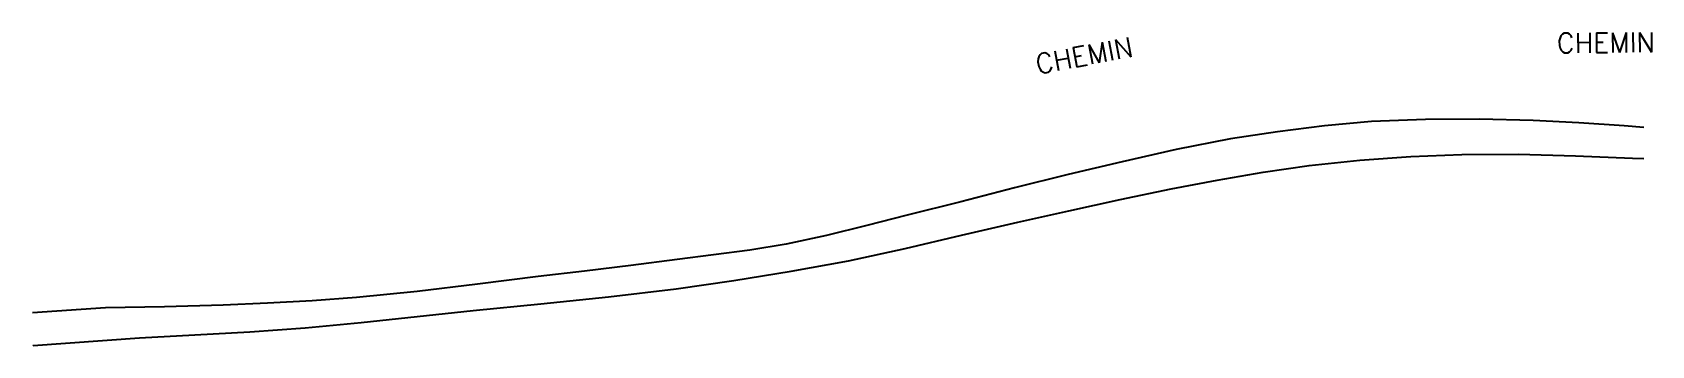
# Model space of a CAD drawing. Header units: millimetres. Extents: x 96009 to 97000, y 132000 to 133001.
# Drawn here: x 96371.2 to 96514.7, y 132065.8 to 132093.6 of the extents above; entities that cross this region are included whole.
import ezdxf

# ---------------------------------------------------------------- set-up
doc = ezdxf.new("R2010")
doc.units = ezdxf.units.MM
doc.layers.add('W0071', color=7, linetype='CONTINUOUS')
doc.layers.add('W0989', color=7, linetype='CONTINUOUS')
doc.styles.get("Standard").update_dxf_attribs({"font": 'romans.shx', "width": 0.85})

msp = doc.modelspace()

# ---------------------------------------------------------------- linework, layer by layer
at = {"layer": 'W0071'}
for points in [[(96514, 132085.18), (96512.24, 132085.31), (96508.23, 132085.59), (96504.2, 132085.78), (96499.42, 132085.9), (96494.64, 132085.89), (96489.87, 132085.69), (96485.69, 132085.32), (96481.52, 132084.79), (96477.38, 132084.15), (96472.56, 132083.23), (96467.77, 132082.14), (96462.99, 132081), (96458.22, 132079.82), (96453.46, 132078.59), (96448.7, 132077.39), (96445.13, 132076.49), (96441.57, 132075.6), (96437.98, 132074.84), (96434.77, 132074.31), (96431.56, 132073.88), (96428.34, 132073.46), (96424.23, 132072.94), (96420.12, 132072.45), (96416.01, 132071.97), (96410.65, 132071.3), (96405.29, 132070.63), (96399.92, 132070.1), (96395.99, 132069.82), (96392.04, 132069.61), (96388.1, 132069.43), (96382.89, 132069.27), (96377.67, 132069.18), (96371.19, 132068.74)], [(96371.26, 132065.85), (96371.26, 132065.85), (96380.69, 132066.55), (96385.58, 132066.79), (96390.47, 132067.07), (96395.35, 132067.42), (96400.32, 132067.88), (96405.28, 132068.42), (96410.24, 132068.96), (96416.24, 132069.55), (96422.25, 132070.16), (96428.25, 132070.88), (96433.35, 132071.62), (96438.44, 132072.44), (96443.51, 132073.36), (96448.53, 132074.45), (96453.53, 132075.63), (96458.53, 132076.79), (96463.05, 132077.8), (96467.58, 132078.8), (96472.12, 132079.72), (96476.19, 132080.49), (96480.26, 132081.2), (96484.35, 132081.79), (96488.84, 132082.27), (96493.35, 132082.6), (96497.86, 132082.79), (96502.9, 132082.81), (96507.95, 132082.67), (96513, 132082.46), (96514, 132082.42)]]:
    msp.add_lwpolyline(points, dxfattribs=at)

# ---------------------------------------------------------------- texts
at = {"layer": 'W0989'}
for rotation, p in [(10.6701, (96460.28, 132089.88)), (0.4873, (96506.29, 132091.77))]:
    msp.add_text('CHEMIN', height=1.75, rotation=rotation, dxfattribs=at).set_placement(p)

doc.saveas('drawing.dxf')
